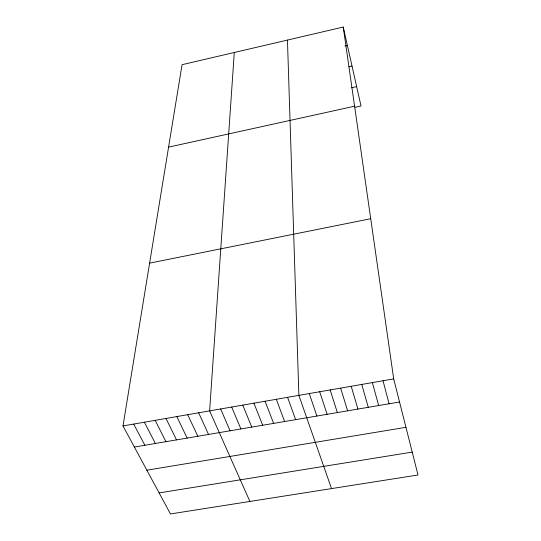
<?xml version="1.0" encoding="UTF-8"?>
<svg xmlns="http://www.w3.org/2000/svg" width="541" height="541" viewBox="0 0 541 541"><rect width="100%" height="100%" fill="white"/><g stroke="black" fill="none" stroke-linecap="round" stroke-linejoin="round"><path stroke-width="0.81" d="M234.287 52.497L209.624 410.883L249.908 501.446M343.237 27.05L393.699 378.889L418.01 474.991L170.462 513.95L122.99 425.936L182.06 64.69L343.237 27.05L361.009 105.982L355.099 107.287M345.077 46.019L347.39 45.485M348.979 66.746L352.022 66.056M351.407 87.791L356.654 86.621M168.576 147.138L354.592 106.212M149.614 263.136L370.727 218.72M122.99 425.936L393.699 378.889M134.371 447.042L399.549 402.004M146.861 470.197L405.953 427.316M159.122 492.919L412.222 452.1M133.681 424.083L144.853 445.263M144.406 422.217L155.375 443.478M155.179 420.343L165.931 441.686M165.986 418.463L176.528 439.887M176.833 416.584L187.159 438.082M187.72 414.69L197.83 436.269M198.655 412.79L208.542 434.45M220.633 408.969L230.081 430.792M231.683 407.048L240.907 428.952M242.781 405.121L251.781 427.106M253.912 403.187L262.689 425.253M265.09 401.239L273.638 423.393M276.309 399.292L284.62 421.527M287.569 397.331L295.65 419.654M331.532 488.597L298.875 395.37L287.454 40.075M309.263 393.564L316.898 416.043M319.69 391.752L327.102 414.311M330.152 389.933L337.347 412.573M340.654 388.107L347.626 410.822M351.19 386.281L357.939 409.07M361.76 384.441L368.286 407.319M372.37 382.595L378.673 405.554M383.014 380.742L389.094 403.782"/></g></svg>
